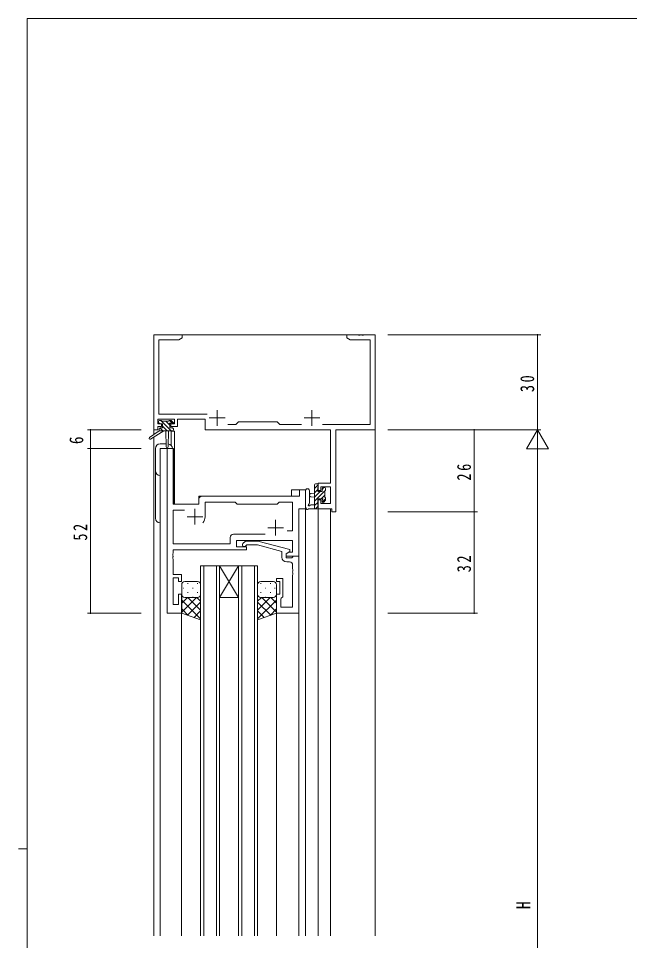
# Model space of a CAD drawing. Units: millimetres on the paper. Extents: x -397 to 397, y -282 to 282.
# Drawn here: x -396.7 to -203.5, y -12.2 to 279.3 of the extents above; entities that cross this region are included whole.
import ezdxf
from ezdxf.enums import TextEntityAlignment as Align

# ---------------------------------------------------------------- set-up
doc = ezdxf.new("R2010")
doc.units = ezdxf.units.MM
for name, color, linetype, lineweight in [('0-1_YKK_ZWAK', 7, 'Continuous', 18), ('0-3_YKK_11', 7, 'Continuous', 18), ('0-4_YKK_12', 2, 'Continuous', 18), ('0-6_YKK_13', 4, 'Continuous', 18), ('0-7_YKK_D', 6, 'Continuous', 18)]:
    doc.layers.add(name, color=color, linetype=linetype, lineweight=lineweight)
doc.styles.add('ＭＳ ゴシック', font='')
doc.styles.get('ＭＳ ゴシック').set_extended_font_data('MS Gothic')

msp = doc.modelspace()

# ---------------------------------------------------------------- linework, layer by layer
at = {"layer": '0-1_YKK_ZWAK'}
for p, q in [((-393.908, -245.688), (-393.908, 279.312)), ((376.092, 279.312), (-393.908, 279.312)), ((-396.708, 16.812), (-393.908, 16.812))]:
    msp.add_line(p, q, dxfattribs=at)
at = {"layer": '0-3_YKK_11'}
for p, q in [((-353.908, 179.312), (-353.908, 149.312)), ((-288.366, 179.312), (-288.45, 179.312)), ((-283.908, 149.312), (-283.908, 179.312)), ((-352.278, 177.682), (-345.999, 177.682)), ((-352.278, 154.242), (-352.278, 177.682)), ((-291.817, 177.682), (-285.538, 177.682)), ((-285.538, 177.682), (-285.538, 150.942)), ((-333.908, 155.512), (-333.908, 150.512)), ((-303.908, 155.512), (-303.908, 150.512)), ((-352.608, 152.612), (-347.408, 152.612)), ((-337.056, 154.242), (-352.278, 154.242)), ((-337.708, 152.612), (-337.708, 149.312)), ((-336.408, 153.012), (-331.408, 153.012)), ((-314.908, 151.812), (-327.108, 151.812)), ((-314.038, 150.942), (-314.908, 151.812)), ((-306.408, 153.012), (-301.408, 153.012)), ((-353.908, 149.312), (-352.608, 149.312)), ((-352.608, 149.312), (-352.608, 150.312)), ((-348.508, 150.312), (-346.408, 150.312)), ((-337.708, 149.312), (-298.038, 149.312)), ((-307.259, 150.942), (-314.038, 150.942)), ((-285.538, 150.942), (-300.558, 150.942)), ((-298.038, 149.312), (-298.038, 132.412)), ((-296.408, 149.312), (-283.908, 149.312)), ((-296.408, 123.312), (-296.408, 149.312)), ((-347.778, 143.312), (-349.708, 143.312)), ((-349.708, 143.312), (-349.708, 91.312)), ((-347.778, 125.812), (-347.778, 143.312)), ((-301.908, 132.412), (-301.908, 130.112)), ((-298.038, 132.412), (-301.908, 132.412)), ((-301.108, 130.112), (-301.108, 131.212)), ((-301.108, 131.212), (-298.038, 131.212)), ((-298.038, 131.212), (-298.038, 125.942)), ((-307.838, 128.312), (-338.708, 128.312)), ((-307.838, 130.312), (-307.838, 128.312)), ((-305.908, 130.312), (-307.838, 130.312)), ((-305.908, 124.312), (-305.908, 130.312)), ((-301.908, 130.112), (-301.108, 130.112)), ((-339.708, 125.812), (-347.778, 125.812)), ((-339.708, 127.312), (-339.708, 125.812)), ((-337.708, 121.812), (-337.708, 126.382)), ((-337.708, 126.382), (-328.178, 126.382)), ((-310.038, 126.382), (-310.038, 117.312)), ((-301.908, 127.112), (-301.908, 124.312)), ((-301.108, 127.112), (-301.908, 127.112)), ((-301.108, 125.942), (-301.108, 127.112)), ((-298.038, 125.942), (-301.108, 125.942)), ((-347.778, 123.882), (-344.259, 123.882)), ((-347.778, 113.242), (-347.778, 123.882)), ((-340.908, 124.312), (-340.908, 119.312)), ((-308.108, 124.312), (-305.908, 124.312)), ((-308.108, 109.312), (-308.108, 124.312)), ((-301.908, 124.312), (-297.608, 124.312)), ((-343.408, 121.812), (-338.408, 121.812)), ((-315.408, 120.812), (-315.408, 115.812)), ((-317.908, 118.312), (-312.908, 118.312)), ((-310.038, 117.312), (-311.742, 117.312)), ((-329.738, 115.242), (-329.738, 113.242)), ((-318.759, 116.242), (-328.738, 116.242)), ((-318.759, 116.242), (-328.738, 116.242)), ((-327.808, 114.312), (-310.038, 114.312)), ((-325.732, 113.337), (-324.957, 114.112)), ((-324.957, 114.112), (-321.012, 114.112)), ((-321.012, 114.112), (-310.908, 111.405)), ((-329.738, 113.242), (-347.778, 113.242)), ((-347.778, 110.271), (-347.778, 111.312)), ((-347.778, 111.312), (-324.608, 111.312)), ((-324.46, 112.912), (-324.884, 112.488)), ((-321.17, 112.912), (-324.46, 112.912)), ((-313.408, 110.833), (-321.17, 112.912)), ((-313.408, 109.012), (-313.408, 110.833)), ((-310.908, 110.805), (-312.108, 110.112)), ((-310.908, 111.405), (-310.908, 110.805)), ((-347.778, 103.512), (-347.778, 108.354)), ((-311.242, 110.612), (-312.108, 110.112)), ((-308.108, 109.312), (-308.108, 91.312)), ((-311.038, 107.512), (-311.908, 107.512)), ((-309.918, 104.537), (-309.918, 105.087)), ((-345.108, 103.512), (-347.778, 103.512)), ((-347.778, 94.012), (-347.778, 102.512)), ((-347.778, 102.512), (-346.108, 102.512)), ((-346.108, 102.512), (-346.108, 101.312)), ((-345.108, 101.312), (-345.108, 103.512)), ((-313.108, 102.312), (-313.108, 96.512)), ((-310.038, 93.242), (-310.038, 103.354)), ((-346.108, 101.312), (-345.108, 101.312)), ((-314.108, 97.312), (-314.108, 101.312)), ((-345.108, 91.312), (-345.108, 97.312)), ((-315.108, 97.312), (-314.108, 97.312)), ((-315.108, 91.312), (-315.108, 97.312)), ((-346.108, 94.012), (-347.778, 94.012)), ((-313.808, 95.812), (-313.808, 93.242)), ((-349.708, 91.312), (-345.108, 91.312)), ((-308.108, 91.312), (-315.108, 91.312)), ((-313.808, 93.242), (-310.038, 93.242))]:
    msp.add_line(p, q, dxfattribs=at)
for points in [[(-345.999, 177.682), (-344.908, 178.312), (-344.908, 179.312), (-353.908, 179.312)], [(-292.908, 179.312), (-292.908, 178.312), (-291.817, 177.682)], [(-288.45, 179.312), (-288.633, 179.192), (-289.183, 179.192), (-289.366, 179.312), (-292.908, 179.312)], [(-283.908, 179.312), (-287.45, 179.312), (-287.633, 179.192), (-288.183, 179.192), (-288.366, 179.312)], [(-352.608, 150.312), (-351.508, 150.312), (-351.508, 151.112), (-352.608, 151.112), (-352.608, 152.612)], [(-347.408, 152.612), (-347.408, 151.112), (-348.508, 151.112), (-348.508, 150.312)], [(-346.408, 150.312), (-346.408, 152.612), (-337.708, 152.612)], [(-327.108, 151.812), (-327.978, 150.942), (-330.558, 150.942)], [(-328.178, 126.382), (-327.608, 125.812), (-314.908, 125.812)], [(-314.908, 125.812), (-314.338, 126.382), (-310.038, 126.382)], [(-297.608, 124.312), (-297.608, 123.312), (-296.408, 123.312)], [(-324.608, 111.312), (-324.608, 112.312), (-327.808, 112.312), (-327.808, 114.312)], [(-310.038, 114.312), (-310.038, 110.612), (-311.242, 110.612)], [(-347.778, 108.354), (-347.898, 108.537), (-347.898, 109.087), (-347.778, 109.271), (-347.778, 109.354), (-347.898, 109.537), (-347.898, 110.087), (-347.778, 110.271)], [(-312.108, 110.112), (-312.108, 109.312), (-308.108, 109.312)], [(-312.108, 110.112), (-312.108, 108.812), (-310.308, 108.812), (-310.108, 109.012), (-309.808, 109.312), (-308.108, 109.312)], [(-309.918, 105.087), (-310.038, 105.271), (-310.038, 106.512)], [(-314.108, 101.312), (-315.108, 101.312), (-315.108, 102.312), (-313.108, 102.312)], [(-310.038, 103.354), (-309.918, 103.537), (-309.918, 104.087), (-310.038, 104.271), (-310.038, 104.354), (-309.918, 104.537)], [(-345.108, 97.312), (-346.108, 97.312), (-346.108, 94.012)], [(-313.108, 96.512), (-313.608, 96.012), (-313.808, 95.812)]]:
    msp.add_lwpolyline(points, dxfattribs=at)
for centre, radius, start, end in [((-338.708, 127.312), 1, 90.00001, 179.99999), ((-340.908, 121.812), 3.2, 321.63348, 359.99999), ((-328.738, 115.242), 1, 90.00001, 179.99999), ((-325.308, 112.912), 0.6, 134.99999, 315.00001), ((-311.908, 109.012), 1.5, 180.00001, 269.99999), ((-311.038, 106.512), 1, 0.00001, 89.99999)]:
    msp.add_arc(centre, radius, start, end, dxfattribs=at)
at = {"layer": '0-4_YKK_12'}
for p, q in [((-353.908, 179.312), (-353.908, 147.776)), ((-353.908, 179.312), (-283.908, 179.312)), ((-283.908, 179.312), (-283.908, -10.688)), ((-347.408, 148.812), (-348.408, 148.812)), ((-348.408, 148.812), (-348.408, 144.332)), ((-347.408, 148.812), (-347.408, 125.812)), ((-353.908, 146.985), (-353.908, -10.688)), ((-347.708, 143.312), (-351.908, 143.312)), ((-351.908, 143.312), (-351.908, -10.688)), ((-349.708, 91.312), (-349.708, 143.312)), ((-347.708, 143.312), (-347.708, 125.812)), ((-339.708, 125.812), (-339.708, 128.312)), ((-339.708, 128.312), (-310.408, 128.312)), ((-310.408, 128.312), (-310.408, 130.312)), ((-305.908, 130.312), (-310.408, 130.312)), ((-305.908, -10.688), (-305.908, 130.312)), ((-347.708, 125.812), (-339.708, 125.812)), ((-308.108, 124.311), (-305.908, 124.311)), ((-308.108, 109.312), (-308.108, 124.311)), ((-301.908, 124.312), (-298.008, 124.312)), ((-301.908, 124.312), (-301.908, -10.688)), ((-298.008, 124.312), (-298.008, -10.688)), ((-308.408, 109.312), (-308.108, 109.312)), ((-333.106, 106.312), (-339.106, 106.312)), ((-339.106, 106.312), (-339.106, -10.688)), ((-338.106, -10.688), (-338.106, 106.312)), ((-334.106, 106.312), (-334.106, -10.688)), ((-333.106, 106.312), (-327.106, 96.312)), ((-333.106, 106.312), (-327.106, 106.312)), ((-333.106, -10.688), (-333.106, 106.312)), ((-321.106, 106.312), (-327.106, 106.312)), ((-327.106, 106.312), (-327.106, -10.688)), ((-326.106, -10.688), (-326.106, 106.312)), ((-322.106, 106.312), (-322.106, -10.688)), ((-321.106, -10.688), (-321.106, 106.312)), ((-345.108, 91.312), (-349.708, 91.312)), ((-345.108, -10.688), (-345.108, 91.312)), ((-315.108, -10.688), (-315.108, 91.812)), ((-308.108, -10.688), (-308.108, 91.312))]:
    msp.add_line(p, q, dxfattribs=at)
msp.add_lwpolyline([(-327.106, 106.312), (-333.106, 96.312), (-327.106, 96.312)], dxfattribs=at)
at = {"layer": '0-6_YKK_13'}
for p, q in [((-352.408, 151.412), (-352.408, 151.912)), ((-351.929, 151.112), (-352.408, 151.591)), ((-352.108, 152.212), (-351.608, 152.212)), ((-348.382, 148.912), (-351.682, 152.212)), ((-351.408, 152.012), (-349.308, 152.012)), ((-348.81, 150.688), (-350.135, 152.012)), ((-349.108, 152.212), (-348.508, 152.212)), ((-347.906, 151.13), (-348.988, 152.212)), ((-348.296, 152.124), (-347.796, 151.624)), ((-352.208, 148.912), (-355.275, 146.862)), ((-350.708, 148.912), (-354.953, 146.355)), ((-352.208, 149.612), (-352.208, 148.912)), ((-348.008, 148.912), (-352.208, 148.912)), ((-351.076, 148.912), (-352.044, 149.88)), ((-349.729, 148.912), (-351.208, 150.391)), ((-350.108, 148.912), (-350.006, 143.904)), ((-349.306, 148.912), (-349.406, 143.904)), ((-348.808, 150.651), (-348.808, 149.912)), ((-348.808, 149.912), (-348.008, 149.912)), ((-348.008, 151.112), (-348.347, 151.112)), ((-347.708, 149.586), (-348.035, 149.912)), ((-347.708, 149.612), (-347.708, 149.212)), ((-353.408, 143.312), (-353.408, 121.312)), ((-350.025, 144.812), (-351.908, 144.812)), ((-351.908, 143.312), (-348.008, 143.312)), ((-351.908, 119.812), (-351.908, 143.312)), ((-301.908, 131.917), (-303.108, 130.717)), ((-303.108, 124.312), (-303.108, 131.912)), ((-302.808, 132.212), (-302.208, 132.212)), ((-301.908, 131.912), (-301.908, 131.312)), ((-305.908, 130.04), (-305.908, 124.878)), ((-304.708, 130.04), (-304.705, 126.079)), ((-303.108, 129.212), (-304.253, 129.11)), ((-302.108, 130.37), (-303.108, 129.37)), ((-299.808, 129.976), (-303.108, 126.676)), ((-301.319, 129.812), (-303.108, 128.023)), ((-302.108, 131.112), (-302.108, 129.812)), ((-302.108, 129.812), (-300.708, 129.812)), ((-299.808, 128.629), (-300.787, 127.649)), ((-300.119, 131.012), (-300.708, 130.423)), ((-300.708, 129.812), (-300.708, 130.712)), ((-300.408, 131.012), (-299.908, 131.012)), ((-299.808, 130.012), (-299.808, 127.912)), ((-299.612, 130.172), (-299.767, 130.017)), ((-299.608, 130.712), (-299.608, 130.212)), ((-304.289, 125.512), (-303.108, 125.512)), ((-303.108, 128.012), (-304.253, 128.114)), ((-302.108, 126.329), (-303.108, 125.329)), ((-302.108, 127.412), (-302.108, 125.412)), ((-301.169, 127.412), (-302.108, 127.412)), ((-300.708, 126.612), (-300.708, 126.951)), ((-299.608, 127.482), (-300.652, 126.438)), ((-299.696, 126.9), (-300.196, 126.4)), ((-299.608, 127.712), (-299.608, 127.112)), ((-302.208, 124.312), (-304.889, 124.312)), ((-301.908, 125.182), (-302.778, 124.312)), ((-301.908, 125.212), (-301.908, 124.612)), ((-345.106, 100.312), (-345.106, 97.312)), ((-344.686, 99.232), (-344.486, 99.232)), ((-340.106, 101.312), (-344.106, 101.312)), ((-343.271, 100.647), (-343.071, 100.647)), ((-341.656, 99.232), (-341.456, 99.232)), ((-340.241, 100.647), (-340.041, 100.647)), ((-339.106, 97.312), (-339.106, 100.312)), ((-321.106, 97.312), (-321.106, 100.312)), ((-319.971, 100.647), (-320.171, 100.647)), ((-320.106, 101.312), (-316.106, 101.312)), ((-318.556, 99.232), (-318.756, 99.232)), ((-316.941, 100.647), (-317.141, 100.647)), ((-315.526, 99.232), (-315.726, 99.232)), ((-315.106, 100.312), (-315.106, 97.312)), ((-345.106, 91.312), (-345.106, 97.312)), ((-345.106, 97.31), (-345.106, 97.31)), ((-345.106, 94.482), (-343.276, 96.312)), ((-345.106, 91.653), (-340.447, 96.312)), ((-344.521, 96.402), (-344.486, 96.402)), ((-344.106, 96.312), (-340.506, 96.312)), ((-344.106, 96.312), (-340.106, 96.312)), ((-343.271, 97.817), (-343.071, 97.817)), ((-339.106, 92.293), (-343.125, 96.312)), ((-341.656, 96.402), (-341.456, 96.402)), ((-339.106, 95.122), (-340.297, 96.312)), ((-340.241, 97.817), (-340.041, 97.817)), ((-339.106, 97.312), (-339.106, 89.169)), ((-321.106, 97.312), (-321.106, 89.169)), ((-321.106, 95.122), (-319.915, 96.312)), ((-321.106, 92.293), (-317.087, 96.312)), ((-319.971, 97.817), (-320.171, 97.817)), ((-316.106, 96.312), (-320.106, 96.312)), ((-315.106, 91.653), (-319.765, 96.312)), ((-318.556, 96.402), (-318.756, 96.402)), ((-316.941, 97.817), (-317.141, 97.817)), ((-315.106, 94.482), (-316.936, 96.312)), ((-315.691, 96.402), (-315.726, 96.402)), ((-315.106, 91.312), (-315.106, 97.312)), ((-315.106, 97.31), (-315.106, 97.31)), ((-339.106, 89.465), (-345.106, 95.465)), ((-343.273, 90.658), (-339.106, 94.825)), ((-321.106, 89.465), (-315.106, 95.465)), ((-316.939, 90.658), (-321.106, 94.825)), ((-343.046, 90.577), (-345.106, 92.636)), ((-339.106, 89.169), (-345.106, 91.312)), ((-341.189, 89.913), (-339.106, 91.997)), ((-319.023, 89.913), (-321.106, 91.997)), ((-321.106, 89.169), (-315.106, 91.312)), ((-317.166, 90.577), (-315.106, 92.636))]:
    msp.add_line(p, q, dxfattribs=at)
msp.add_lwpolyline([(-351.908, 149.912), (-351.208, 149.912), (-351.208, 151.112), (-352.108, 151.112)], dxfattribs=at)
for centre, radius, start, end in [((-352.108, 151.912), 0.3, 90, 180), ((-351.608, 152.012), 0.2, 0, 90), ((-349.108, 152.012), 0.2, 90, 180), ((-348.508, 151.912), 0.3, 45, 90), ((-348.008, 151.412), 0.3, 270, 45), ((-352.108, 151.412), 0.3, 180, 270), ((-351.908, 149.612), 0.3, 90, 180), ((-348.808, 151.112), 0.25, 33.05573, 236.94427), ((-349.108, 150.651), 0.3, 0, 56.94427), ((-348.347, 151.412), 0.3, 213.05573, 270), ((-348.008, 149.612), 0.3, 0, 90), ((-348.008, 149.212), 0.3, 270, 0), ((-355.108, 146.612), 0.3, 123.76905, 301.06147), ((-351.908, 143.312), 1.5, 90, 180), ((-349.706, 143.91), 0.3, 181.16963, 358.85539), ((-349.508, 143.312), 1.5, 0, 85.40479), ((-351.908, 136.312), 1.5, 180, 270), ((-302.808, 131.912), 0.3, 90, 180), ((-302.208, 131.912), 0.3, 0, 90), ((-302.108, 131.312), 0.2, 270, 0), ((-305.308, 130.04), 0.6, 0.04023, 180.04023), ((-304.208, 128.612), 0.5, 95.09207, 264.90793), ((-300.408, 130.712), 0.3, 90, 180), ((-299.908, 130.712), 0.3, 0, 90), ((-299.808, 130.212), 0.2, 270, 0), ((-304.808, 125.512), 0.3, 109.18976, 330), ((-305.005, 126.079), 0.3, 289.18976, 0.04023), ((-304.289, 125.212), 0.3, 90, 150), ((-302.108, 125.212), 0.2, 360, 90), ((-301.169, 127.712), 0.3, 270, 326.94427), ((-300.708, 127.412), 0.25, 303.05573, 146.94427), ((-300.408, 126.951), 0.3, 123.05573, 180), ((-300.408, 126.612), 0.3, 180, 315), ((-299.808, 127.712), 0.2, 0, 90), ((-299.908, 127.112), 0.3, 315, 0), ((-305.608, 124.878), 0.3, 180, 229.47122), ((-305.998, 124.422), 0.3, 349.47122, 49.47122), ((-305.408, 124.312), 0.3, 169.47122, 330), ((-304.889, 124.012), 0.3, 90, 150), ((-302.208, 124.612), 0.3, 270, 0), ((-351.908, 121.312), 1.5, 180, 270), ((-344.106, 100.312), 1, 90.0001, 180.0001), ((-340.106, 100.312), 1, 0.0001, 90.0001), ((-320.106, 100.312), 1, 89.9999, 179.9999), ((-316.106, 100.312), 1, 359.9999, 89.9999), ((-344.106, 97.312), 1, 180.0001, 270.0001), ((-340.106, 97.312), 1, 270.0001, 0.0001), ((-320.106, 97.312), 1, 179.9999, 269.9999), ((-316.106, 97.312), 1, 269.9999, 359.9999)]:
    msp.add_arc(centre, radius, start, end, dxfattribs=at)
at = {"layer": '0-7_YKK_D'}
for p, q in [((-279.908, 179.312), (-231.605, 179.312)), ((-232.605, 179.312), (-232.605, 149.312)), ((-357.908, 149.312), (-374.908, 149.312)), ((-373.908, 149.312), (-373.908, 143.312)), ((-279.908, 149.312), (-251.605, 149.312)), ((-279.908, 149.312), (-231.605, 149.312)), ((-261.908, 149.312), (-231.605, 149.312)), ((-252.605, 149.312), (-252.605, 123.312)), ((-232.605, 149.312), (-236.105, 143.25)), ((-232.605, 149.312), (-232.605, 137.188)), ((-232.605, 149.312), (-229.105, 143.25)), ((-357.908, 143.312), (-374.908, 143.312)), ((-357.908, 143.312), (-374.908, 143.312)), ((-373.908, 143.312), (-373.908, 91.312)), ((-236.105, 143.25), (-229.105, 143.25)), ((-232.605, 142.312), (-232.605, -143.688)), ((-279.908, 123.312), (-251.605, 123.312)), ((-279.908, 123.312), (-251.605, 123.312)), ((-252.605, 123.312), (-252.605, 91.312)), ((-357.908, 91.312), (-374.908, 91.312)), ((-279.908, 91.312), (-251.605, 91.312))]:
    msp.add_line(p, q, dxfattribs=at)
for centre, start, end in [((-232.605, 179.312), 90, 270), ((-232.605, 179.312), 270, 90), ((-373.908, 149.312), 90, 270), ((-373.908, 149.312), 270, 90), ((-252.605, 149.312), 90, 270), ((-252.605, 149.312), 270, 90), ((-373.908, 143.312), 90, 270), ((-373.908, 143.312), 90, 270), ((-373.908, 143.312), 270, 90), ((-373.908, 143.312), 270, 90), ((-252.605, 123.312), 90, 270), ((-252.605, 123.312), 90, 270), ((-252.605, 123.312), 270, 90), ((-252.605, 123.312), 270, 90), ((-373.908, 91.312), 90, 270), ((-373.908, 91.312), 270, 90), ((-252.605, 91.312), 90, 270), ((-252.605, 91.312), 270, 90)]:
    msp.add_arc(centre, 0.106, start, end, dxfattribs=at)

# ---------------------------------------------------------------- texts
at = {"layer": '0-7_YKK_D', "color": 7, "style": 'ＭＳ ゴシック', "width": 0.8}
for s, p in [('6', (-374.908, 144.753)), ('H', (-233.605, -2.235))]:
    msp.add_text(s, height=4.399, rotation=90, dxfattribs=at).set_placement(p, align=Align.BOTTOM_LEFT)
at = {"layer": '0-7_YKK_D', "color": 7, "char_height": 4.399, "attachment_point": 7, "rotation": 90, "style": 'ＭＳ ゴシック'}
for s, insert in [('\\T1.37;\\W0.75;30', (-233.605, 161.181)), ('\\T1.37;\\W0.75;26', (-253.605, 133.218)), ('\\T1.37;\\W0.75;52', (-374.908, 114.23)), ('\\T1.37;\\W0.75;32', (-253.605, 104.23))]:
    msp.add_mtext(s, dxfattribs=dict(at, insert=insert))

doc.saveas('drawing.dxf')
